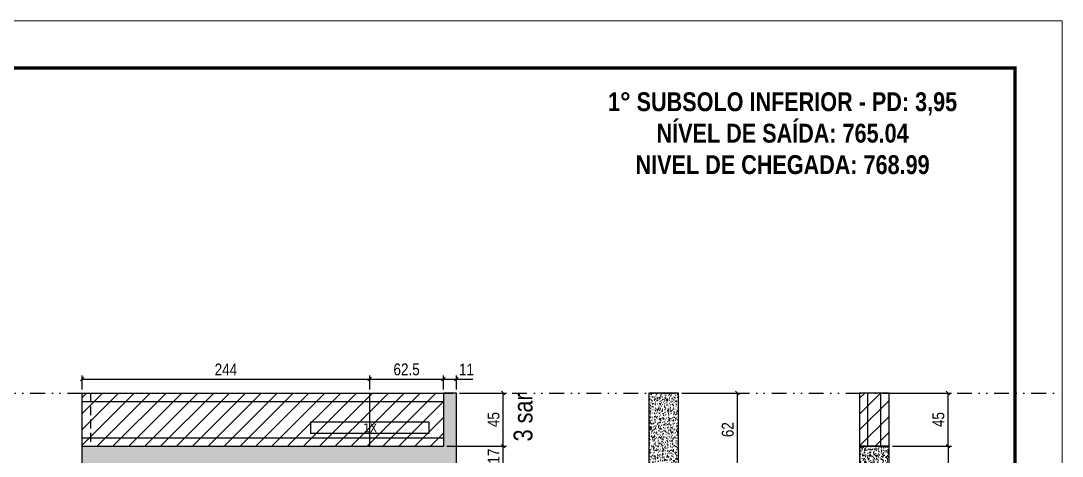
# Model space of a CAD drawing. Extents: x 14400 to 27878, y -21631 to 6985.
# Drawn here: x 16614 to 17497, y -276 to 93 of the extents above; entities that cross this region are included whole.
import ezdxf

# ---------------------------------------------------------------- set-up
doc = ezdxf.new("R2010")
doc.units = 0
for name, pattern in [('DASHED', [0.75, 0.5, -0.25]), ('DIVIDE2', [0.625, 0.25, -0.125, 0, -0.125, 0, -0.125]), ('HIDDEN', [0.375, 0.25, -0.125])]:
    doc.linetypes.add(name, pattern=pattern)
for name, color, linetype in [('COTA', 241, 'Continuous'), ('NOMENCLATURA', 7, 'Continuous'), ('Nível', 160, 'Continuous'), ('Painéis', 200, 'Continuous'), ('SARR_2.2x10', 60, 'Continuous'), ('SARR_2.2x7', 40, 'Continuous'), ('Sarrafo de Pressão', 42, 'HIDDEN'), ('texto', 7, 'Continuous')]:
    doc.layers.add(name, color=color, linetype=linetype)
for name, color, linetype, lineweight in [('Folhas', 255, 'Continuous', 9), ('Hachura', 251, 'Continuous', 9), ('SARRAFO DE PRESSAO', 251, 'DASHED', 9)]:
    doc.layers.add(name, color=color, linetype=linetype, lineweight=lineweight)
doc.styles.add('ARIAL_NARROW', font='ARIALN.TTF', dxfattribs={"height": 0.2})
doc.styles.add('COTA TECNICA', font='techl___.ttf', dxfattribs={"height": 10})
doc.styles.add('ROMANC', font='techb___.ttf', dxfattribs={"height": 2.5})
doc.styles.get("Standard").update_dxf_attribs({"font": 'arial.ttf'})
doc.dimstyles.new('PAINEL', dxfattribs={"dimtxt": 10, "dimasz": 3, "dimexe": 3, "dimexo": 3, "dimgap": 3, "dimtad": 1, "dimdec": 1, "dimzin": 12, "dimdsep": 46, "dimtxsty": 'COTA TECNICA', "dimblk1": 'OBLIQUE', "dimblk2": 'OBLIQUE', "dimsah": 1, "dimcen": 0.9, "dimclrd": 4, "dimclre": 4, "dimclrt": 240, "dimadec": 1, "dimazin": 3, "dimtfac": 1, "dimtdec": 1, "dimtmove": 0, "dimatfit": 3, "dimfxl": 1, "dimtolj": 1, "dimtzin": 12, "dimarcsym": 0})

# ---------------------------------------------------------------- blocks, each defined once
blk = doc.blocks.new('9999999999')
at = {"layer": 'Folhas'}
blk.add_lwpolyline([(98138.98, 34190.21), (99623.98, 34190.21), (99623.98, 35240.21), (98138.98, 35240.21)], close=True, dxfattribs=at)
at = {"layer": 'Folhas', "color": 30, "const_width": 3}
blk.add_lwpolyline([(98213.98, 34230.21), (99583.98, 34230.21), (99583.98, 35200.21), (98213.98, 35200.21)], close=True, dxfattribs=at)
blk = doc.blocks.new('_Oblique')
at = {"color": 0, "linetype": 'ByBlock', "lineweight": -2}
blk.add_line((-0.5, -0.5), (0.5, 0.5), dxfattribs=at)
blk = doc.blocks.new('*D2368')
at = {"layer": 'COTA', "color": 4, "linetype": 'ByBlock', "lineweight": -2, "transparency": 16777216}
for p, q in [((17174.4, -222.44), (17224.39, -222.44)), ((17221.39, -222.44), (17221.39, -284.46)), ((17174.4, -284.46), (17224.39, -284.46))]:
    blk.add_line(p, q, dxfattribs=at)
at = {"layer": 'Defpoints', "color": 0, "linetype": 'ByBlock', "transparency": 16777216}
for p in [(17171.4, -222.44), (17171.4, -284.46), (17221.39, -284.46)]:
    blk.add_point(p, dxfattribs=at)
at = {"layer": 'COTA', "color": 4, "linetype": 'ByBlock', "lineweight": -2, "transparency": 16777216, "xscale": 3, "yscale": 3, "zscale": 3}
for p, rotation in [((17221.39, -222.44), 90), ((17221.39, -284.46), 270)]:
    blk.add_blockref('_Oblique', p, dxfattribs=dict(at, rotation=rotation))
at = {"layer": 'COTA', "color": 240, "linetype": 'ByBlock', "transparency": 16777216, "insert": (17213.29, -253.45), "char_height": 10, "attachment_point": 5, "rotation": 90, "style": 'COTA TECNICA'}
blk.add_mtext('\\A1;62', dxfattribs=at)
blk = doc.blocks.new('*D2389')
at = {"layer": 'COTA', "color": 4, "lineweight": -2, "transparency": 16777216}
for p, q in [((17353.14, -222.44), (17403.13, -222.44)), ((17400.13, -267.44), (17400.13, -222.44)), ((17353.14, -267.44), (17403.13, -267.44))]:
    blk.add_line(p, q, dxfattribs=at)
at = {"layer": 'Defpoints', "color": 0, "transparency": 16777216}
for p in [(17350.14, -222.44), (17400.13, -222.44), (17350.14, -267.44)]:
    blk.add_point(p, dxfattribs=at)
at = {"layer": 'COTA', "color": 4, "lineweight": -2, "transparency": 16777216, "xscale": 3, "yscale": 3, "zscale": 3}
for p, rotation in [((17400.13, -222.44), 90), ((17400.13, -267.44), 270)]:
    blk.add_blockref('_Oblique', p, dxfattribs=dict(at, rotation=rotation))
at = {"layer": 'COTA', "color": 240, "transparency": 16777216, "insert": (17392.02, -244.94), "char_height": 10, "attachment_point": 5, "rotation": 90, "style": 'COTA TECNICA'}
blk.add_mtext('\\A1;45', dxfattribs=at)
blk = doc.blocks.new('*D2397')
at = {"layer": 'COTA', "color": 4, "lineweight": -2, "transparency": 16777216}
for p, q in [((16975.08, -267.44), (17025.72, -267.44)), ((17022.72, -284.44), (17022.72, -267.44)), ((16986.08, -284.44), (17025.72, -284.44))]:
    blk.add_line(p, q, dxfattribs=at)
at = {"layer": 'Defpoints', "color": 0, "transparency": 16777216}
for p in [(16972.08, -267.44), (17022.72, -267.44), (16983.08, -284.44)]:
    blk.add_point(p, dxfattribs=at)
at = {"layer": 'COTA', "color": 4, "lineweight": -2, "transparency": 16777216, "xscale": 3, "yscale": 3, "zscale": 3}
for p, rotation in [((17022.72, -267.44), 90), ((17022.72, -284.44), 270)]:
    blk.add_blockref('_Oblique', p, dxfattribs=dict(at, rotation=rotation))
at = {"layer": 'COTA', "color": 240, "transparency": 16777216, "insert": (17014.65, -275.94), "char_height": 10, "attachment_point": 5, "rotation": 90, "style": 'COTA TECNICA'}
blk.add_mtext('\\A1;17', dxfattribs=at)
blk = doc.blocks.new('*D2398')
at = {"layer": 'COTA', "color": 4, "lineweight": -2, "transparency": 16777216}
for p, q in [((16986.08, -222.44), (17025.72, -222.44)), ((17022.72, -267.44), (17022.72, -222.44)), ((16975.08, -267.44), (17025.72, -267.44))]:
    blk.add_line(p, q, dxfattribs=at)
at = {"layer": 'Defpoints', "color": 0, "transparency": 16777216}
for p in [(16983.08, -222.44), (17022.72, -222.44), (16972.08, -267.44)]:
    blk.add_point(p, dxfattribs=at)
at = {"layer": 'COTA', "color": 4, "lineweight": -2, "transparency": 16777216, "xscale": 3, "yscale": 3, "zscale": 3}
for p, rotation in [((17022.72, -222.44), 90), ((17022.72, -267.44), 270)]:
    blk.add_blockref('_Oblique', p, dxfattribs=dict(at, rotation=rotation))
at = {"layer": 'COTA', "color": 240, "transparency": 16777216, "insert": (17014.61, -244.94), "char_height": 10, "attachment_point": 5, "rotation": 90, "style": 'COTA TECNICA'}
blk.add_mtext('\\A1;45', dxfattribs=at)
blk = doc.blocks.new('*D2403')
at = {"layer": 'COTA', "color": 4, "lineweight": -2, "transparency": 16777216}
for p, q in [((16665.58, -219.44), (16665.58, -207.5)), ((16665.58, -210.5), (16909.58, -210.5)), ((16909.58, -219.44), (16909.58, -207.5))]:
    blk.add_line(p, q, dxfattribs=at)
at = {"layer": 'Defpoints', "color": 0, "transparency": 16777216}
for p in [(16909.58, -210.5), (16665.58, -222.44), (16909.58, -222.44)]:
    blk.add_point(p, dxfattribs=at)
at = {"layer": 'COTA', "color": 4, "lineweight": -2, "transparency": 16777216, "xscale": 3, "yscale": 3, "zscale": 3, "rotation": 180}
blk.add_blockref('_Oblique', (16665.58, -210.5), dxfattribs=at)
at = {"layer": 'COTA', "color": 4, "lineweight": -2, "transparency": 16777216, "xscale": 3, "yscale": 3, "zscale": 3}
blk.add_blockref('_Oblique', (16909.58, -210.5), dxfattribs=at)
at = {"layer": 'COTA', "color": 240, "transparency": 16777216, "insert": (16787.58, -202.42), "char_height": 10, "attachment_point": 5, "style": 'COTA TECNICA'}
blk.add_mtext('\\A1;244', dxfattribs=at)
blk = doc.blocks.new('*D2404')
at = {"layer": 'COTA', "color": 4, "lineweight": -2, "transparency": 16777216}
for p, q in [((16909.58, -219.44), (16909.58, -207.5)), ((16909.58, -210.5), (16972.08, -210.5)), ((16972.08, -219.44), (16972.08, -207.5))]:
    blk.add_line(p, q, dxfattribs=at)
at = {"layer": 'Defpoints', "color": 0, "transparency": 16777216}
for p in [(16972.08, -210.5), (16909.58, -222.44), (16972.08, -222.44)]:
    blk.add_point(p, dxfattribs=at)
at = {"layer": 'COTA', "color": 4, "lineweight": -2, "transparency": 16777216, "xscale": 3, "yscale": 3, "zscale": 3, "rotation": 180}
blk.add_blockref('_Oblique', (16909.58, -210.5), dxfattribs=at)
at = {"layer": 'COTA', "color": 4, "lineweight": -2, "transparency": 16777216, "xscale": 3, "yscale": 3, "zscale": 3}
blk.add_blockref('_Oblique', (16972.08, -210.5), dxfattribs=at)
at = {"layer": 'COTA', "color": 240, "transparency": 16777216, "insert": (16940.83, -202.39), "char_height": 10, "attachment_point": 5, "style": 'COTA TECNICA'}
blk.add_mtext('\\A1;62.5', dxfattribs=at)
blk = doc.blocks.new('*D2375')
at = {"layer": 'COTA', "color": 4, "lineweight": -2, "transparency": 16777216}
for p, q in [((16972.08, -219.44), (16972.08, -207.5)), ((16972.08, -210.5), (16983.08, -210.5)), ((16983.08, -219.44), (16983.08, -207.5)), ((16983.08, -210.5), (16997.17, -210.5))]:
    blk.add_line(p, q, dxfattribs=at)
at = {"layer": 'Defpoints', "color": 0, "transparency": 16777216}
for p in [(16983.08, -210.5), (16972.08, -222.44), (16983.08, -222.44)]:
    blk.add_point(p, dxfattribs=at)
at = {"layer": 'COTA', "color": 4, "lineweight": -2, "transparency": 16777216, "xscale": 3, "yscale": 3, "zscale": 3, "rotation": 180}
blk.add_blockref('_Oblique', (16972.08, -210.5), dxfattribs=at)
at = {"layer": 'COTA', "color": 4, "lineweight": -2, "transparency": 16777216, "xscale": 3, "yscale": 3, "zscale": 3}
blk.add_blockref('_Oblique', (16983.08, -210.5), dxfattribs=at)
at = {"layer": 'COTA', "color": 240, "transparency": 16777216, "insert": (16991.63, -202.44), "char_height": 10, "attachment_point": 5, "style": 'COTA TECNICA'}
blk.add_mtext('\\A1;11', dxfattribs=at)
blk = doc.blocks.new('*D2377')
at = {"layer": 'COTA', "color": 4, "lineweight": -2, "transparency": 16777216}
for p, q in [((17353.14, -267.44), (17403.13, -267.44)), ((17400.13, -267.44), (17400.13, -331.44)), ((17353.14, -331.44), (17403.13, -331.44))]:
    blk.add_line(p, q, dxfattribs=at)
at = {"layer": 'Defpoints', "color": 0, "transparency": 16777216}
for p in [(17350.14, -267.44), (17350.14, -331.44), (17400.13, -331.44)]:
    blk.add_point(p, dxfattribs=at)
at = {"layer": 'COTA', "color": 4, "lineweight": -2, "transparency": 16777216, "xscale": 3, "yscale": 3, "zscale": 3}
for p, rotation in [((17400.13, -267.44), 90), ((17400.13, -331.44), 270)]:
    blk.add_blockref('_Oblique', p, dxfattribs=dict(at, rotation=rotation))
at = {"layer": 'COTA', "color": 240, "transparency": 16777216, "insert": (17392.03, -299.44), "char_height": 10, "attachment_point": 5, "rotation": 90, "style": 'COTA TECNICA'}
blk.add_mtext('\\A1;64', dxfattribs=at)

msp = doc.modelspace()

# ---------------------------------------------------------------- hatches: boundary and pattern name
at = {"layer": 'COTA'}
h = msp.add_hatch(dxfattribs=at)
h.set_pattern_fill('AR-CONC', color=256, scale=0.03)
h.paths.add_polyline_path([(16770.08, -331.44), (16803.08, -331.44), (16803.08, -284.44), (16983.08, -284.44), (16983.08, -222.44), (16972.08, -222.44), (16972.08, -267.44), (16665.58, -267.44), (16665.58, -284.44), (16770.08, -284.44)])
h = msp.add_hatch(dxfattribs=at)
h.set_pattern_fill('AR-CONC', color=256, scale=0.03)
h.set_pattern_definition([(50, (1598.5, 35), (5.4655401, -0.4781726), [0.5715, -6.2865]), (355, (1598.5, 35), (-1.0573026, 5.7317054), [0.4572, -5.0292175]), (100.451445, (1598.9555, 34.96), (4.4082374, 5.2535326), [0.4857003, -5.3427073]), (46.1842, (1598.5, 36.524), (8.1323712, -1.2612698), [0.85725, -9.42975]), (96.63556, (1599.178, 36.419), (7.122124, 7.4227837), [0.7285507, -8.0140682]), (351.18415, (1598.5, 36.524), (7.122124, 7.4227837), [0.685799, -7.543792]), (21, (1599.262, 36.143), (4.5484317, -3.067956), [0.5715, -6.2865]), (326, (1599.262, 36.143), (1.8540609, 5.525639), [0.4572, -5.0292]), (71.451445, (1599.641, 35.8873), (6.4024926, 2.457683), [0.4857003, -5.3426981]), (37.5, (1598.5, 35), (0.0926581, 2.53665117), [0, -4.96824, 0, -5.1054, 0, -5.04825]), (7.5, (1598.5, 35), (2.00458988, 3.00541724), [0, -2.91084, 0, -4.85394, 0, -1.92405]), (327.5, (1596.8007, 35), (4.06771786, -0.17186232), [0, -1.905, 0, -5.9436, 0, -7.8867]), (317.5, (1596.0387, 35), (4.44387544, 0.7627947), [0, -2.4765, 0, -3.94716, 0, -5.6007])])
h.paths.add_polyline_path([(17171.4, -222.44), (17146.4, -222.44), (17146.4, -284.46), (17171.4, -284.46)])
h = msp.add_hatch(dxfattribs=at)
h.set_pattern_fill('AR-CONC', color=256, scale=0.03)
h.paths.add_polyline_path([(17350.14, -267.44), (17325.14, -267.44), (17325.14, -331.44), (17350.14, -331.44)])
at = {"layer": 'Hachura'}
h = msp.add_hatch(dxfattribs=at)
h.set_pattern_fill('ANSI31', color=256, scale=3)
h.paths.add_polyline_path([(16909.58, -222.44), (16665.58, -222.44), (16665.58, -267.44), (16909.58, -267.44)])
h = msp.add_hatch(dxfattribs=at)
h.set_pattern_fill('ANSI31', color=256, scale=3)
h.paths.add_polyline_path([(16972.08, -222.44), (16909.58, -222.44), (16909.58, -267.44), (16972.08, -267.44)])
at = {"layer": 'Hachura', "linetype": 'ByBlock'}
h = msp.add_hatch(dxfattribs=at)
h.set_pattern_fill('ANSI31', color=256, scale=3)
h.paths.add_polyline_path([(17350.14, -222.44), (17325.14, -222.44), (17325.14, -267.44), (17350.14, -267.44)])
h.paths.add_polyline_path([(17350.14, -348.46), (17350.14, -331.44), (17325.14, -331.44), (17325.14, -348.46)])

# ---------------------------------------------------------------- linework, layer by layer
at = {"layer": 'COTA'}
for p, q in [((16983.08, -222.44), (16972.08, -222.44)), ((16983.08, -284.44), (16983.08, -222.44)), ((16665.58, -284.44), (16665.58, -267.44))]:
    msp.add_line(p, q, dxfattribs=at)
at = {"layer": 'COTA', "linetype": 'ByBlock'}
msp.add_lwpolyline([(17146.4, -284.46), (17171.4, -284.46), (17171.4, -222.44), (17146.4, -222.44)], close=True, dxfattribs=at)
at = {"layer": 'COTA'}
msp.add_lwpolyline([(17325.14, -331.44), (17350.14, -331.44), (17350.14, -267.44), (17325.14, -267.44)], close=True, dxfattribs=at)
at = {"layer": 'Nível', "color": 4, "linetype": 'DIVIDE2', "ltscale": 50}
msp.add_line((16086.97, -222.44), (17496.97, -222.44), dxfattribs=at)
at = {"layer": 'Painéis'}
for p, q in [((16665.58, -222.44), (16972.08, -222.44)), ((16665.58, -267.44), (16665.58, -222.44)), ((16909.58, -267.44), (16909.58, -222.44)), ((16972.08, -222.44), (16972.08, -267.44)), ((16665.58, -267.44), (16972.08, -267.44))]:
    msp.add_line(p, q, dxfattribs=at)
msp.add_lwpolyline([(17325.14, -267.44), (17350.14, -267.44), (17350.14, -222.44), (17325.14, -222.44)], close=True, dxfattribs=at)
at = {"layer": 'SARR_2.2x10'}
msp.add_lwpolyline([(16859.58, -246.75), (16959.58, -246.75), (16959.58, -256.75), (16859.58, -256.75)], close=True, dxfattribs=at)
at = {"layer": 'SARR_2.2x7'}
for p, q in [((16665.58, -229.44), (16909.58, -229.44)), ((16909.58, -229.44), (16972.08, -229.44)), ((17332.14, -267.42), (17332.14, -222.44)), ((17343.14, -267.42), (17343.14, -222.44)), ((16665.58, -260.44), (16909.58, -260.44)), ((16909.58, -260.44), (16972.08, -260.44))]:
    msp.add_line(p, q, dxfattribs=at)
at = {"layer": 'Sarrafo de Pressão', "ltscale": 30}
msp.add_line((16672.58, -222.44), (16672.58, -267.44), dxfattribs=at)

# ---------------------------------------------------------------- block references
at = {"layer": 'SARRAFO DE PRESSAO', "color": 6, "linetype": 'ByBlock'}
msp.add_blockref('9999999999', (-82127.01, -35146.93), dxfattribs=at)

# ---------------------------------------------------------------- texts
at = {"layer": 'NOMENCLATURA', "style": 'ARIAL_NARROW'}
msp.add_text('3 sar', height=16, rotation=90, dxfattribs=at).set_placement((17047.6, -263.45))
at = {"layer": 'NOMENCLATURA', "color": 2, "insert": (17259.81, 59.34), "char_height": 16, "attachment_point": 2, "style": 'ROMANC'}
msp.add_mtext_dynamic_manual_height_columns('\\P1° SUBSOLO INFERIOR - PD: 3,95\\PNÍVEL DE SAÍDA: 765.04\\PNIVEL DE CHEGADA: 768.99', width=432.3511, gutter_width=1, heights=[0], dxfattribs=at)
at = {"layer": 'texto', "color": 0, "insert": (16909.97, -252.04), "char_height": 7.5, "attachment_point": 5}
msp.add_mtext('{\\fTahoma|b0|i0|c0|p34;\\C4;1X}', dxfattribs=at)

# ---------------------------------------------------------------- dimensions: what is measured, and where the dimension line sits
at = {"layer": 'COTA'}
for base, p1, p2, picture, middle in [((16909.58, -210.5), (16665.58, -222.44), (16909.58, -222.44), '*D2403', (16787.58, -202.42)), ((16983.08, -210.5), (16972.08, -222.44), (16983.08, -222.44), '*D2375', (16991.63, -202.44))]:
    dim = msp.add_linear_dim(base=base, p1=p1, p2=p2, dimstyle='PAINEL', dxfattribs=at)
    dim.commit()
    dim.dimension.update_dxf_attribs({"geometry": picture, "text_midpoint": middle})
dim = msp.add_linear_dim(base=(16972.08, -210.5), p1=(16909.58, -222.44), p2=(16972.08, -222.44), dimstyle='PAINEL', override={"dimtmove": 1}, dxfattribs=at)
dim.commit()
dim.dimension.update_dxf_attribs({"geometry": '*D2404', "text_midpoint": (16940.83, -202.39)})
dim = msp.add_linear_dim(base=(17022.72, -222.44), p1=(16972.08, -267.44), p2=(16983.08, -222.44), angle=90, dimstyle='PAINEL', override={"dimtmove": 1}, dxfattribs=at)
dim.commit()
dim.dimension.update_dxf_attribs({"geometry": '*D2398', "text_midpoint": (17014.61, -244.94)})
at = {"layer": 'COTA', "linetype": 'ByBlock'}
dim = msp.add_linear_dim(base=(17221.39, -284.46), p1=(17171.4, -222.44), p2=(17171.4, -284.46), angle=90, dimstyle='PAINEL', dxfattribs=at)
dim.commit()
dim.dimension.update_dxf_attribs({"geometry": '*D2368', "text_midpoint": (17213.29, -253.45)})
at = {"layer": 'COTA'}
for base, p1, p2, picture, middle in [((17400.13, -222.44), (17350.14, -267.44), (17350.14, -222.44), '*D2389', (17392.02, -244.94)), ((17022.72, -267.44), (16983.08, -284.44), (16972.08, -267.44), '*D2397', (17014.65, -275.94)), ((17400.13, -331.44), (17350.14, -267.44), (17350.14, -331.44), '*D2377', (17392.03, -299.44))]:
    dim = msp.add_linear_dim(base=base, p1=p1, p2=p2, angle=90, dimstyle='PAINEL', dxfattribs=at)
    dim.commit()
    dim.dimension.update_dxf_attribs({"geometry": picture, "text_midpoint": middle})

doc.saveas('drawing.dxf')
